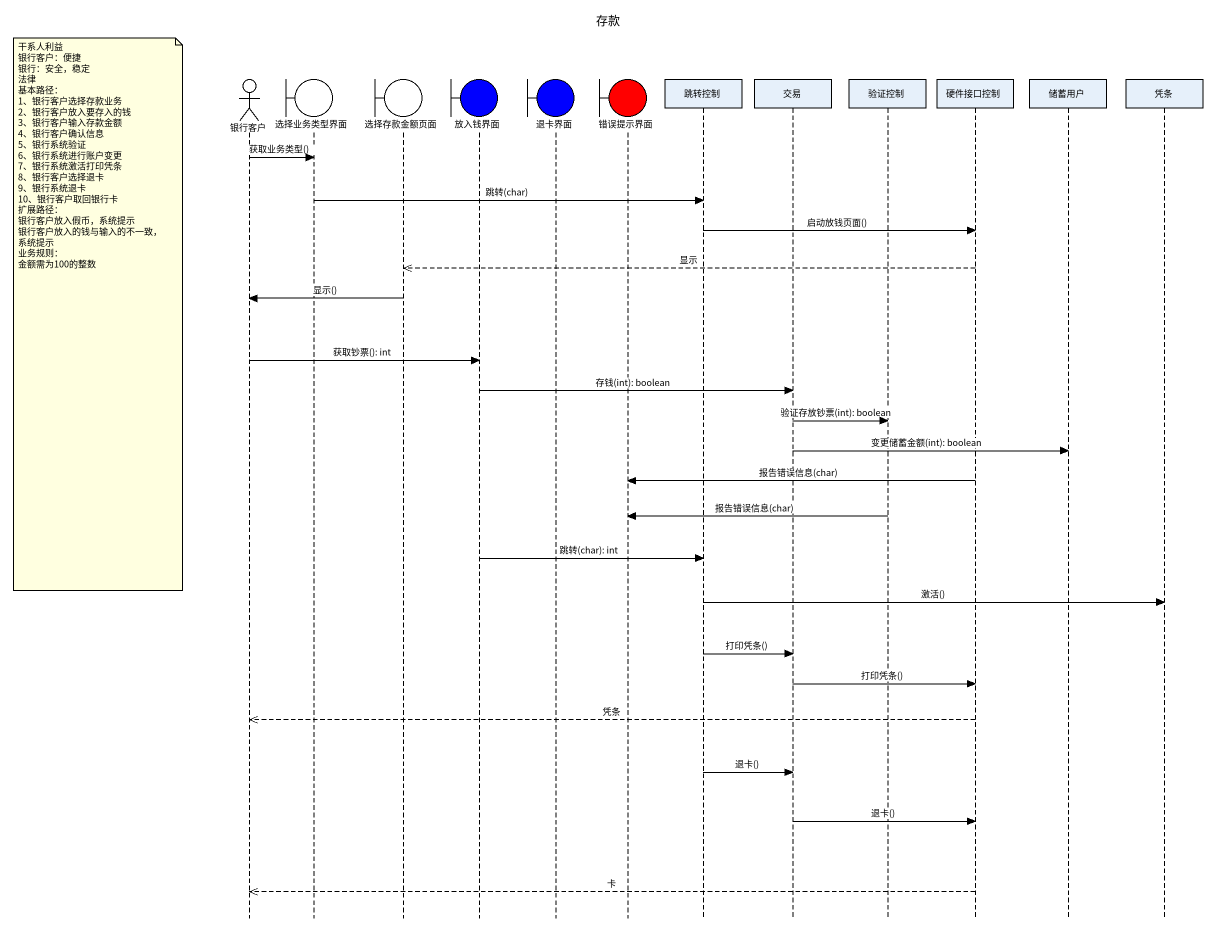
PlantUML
@startuml
title 存款
hide footbox
actor 银行客户
boundary 选择业务类型界面
boundary 选择存款金额页面
boundary 放入钱界面 #0000FF
boundary 退卡界面 #0000FF
boundary 错误提示界面 #FF0000
participant 跳转控制
participant 交易
participant 验证控制
participant 硬件接口控制
participant 储蓄用户
participant 凭条

银行客户 -> 选择业务类型界面 : 获取业务类型()
选择业务类型界面 -> 跳转控制 : 跳转(char)
跳转控制 -> 硬件接口控制 : 启动放钱页面()
硬件接口控制 -->> 选择存款金额页面 : 显示
选择存款金额页面 -> 银行客户 : 显示()
note left of 银行客户
  干系人利益
  银行客户：便捷
  银行：安全，稳定
  法律
  基本路径：
  1、银行客户选择存款业务
  2、银行客户放入要存入的钱
  3、银行客户输入存款金额
  4、银行客户确认信息
  5、银行系统验证
  6、银行系统进行账户变更
  7、银行系统激活打印凭条
  8、银行客户选择退卡
  9、银行系统退卡
  10、银行客户取回银行卡
  扩展路径：
  银行客户放入假币，系统提示
  银行客户放入的钱与输入的不一致，系统提示
  业务规则：
  金额需为100的整数
end note
银行客户 -> 放入钱界面 : 获取钞票(): int
放入钱界面 -> 交易 : 存钱(int): boolean
交易 -> 验证控制 : 验证存放钞票(int): boolean
交易 -> 储蓄用户 : 变更储蓄金额(int): boolean
硬件接口控制 -> 错误提示界面 : 报告错误信息(char)
验证控制 -> 错误提示界面 : 报告错误信息(char)
放入钱界面 -> 跳转控制 : 跳转(char): int
跳转控制 -> 凭条 : 激活()
跳转控制 -> 交易 : 打印凭条()
交易 -> 硬件接口控制 : 打印凭条()
硬件接口控制 -->> 银行客户 : 凭条
跳转控制 -> 交易 : 退卡()
交易 -> 硬件接口控制 : 退卡()
硬件接口控制 -->> 银行客户 : 卡
@enduml
